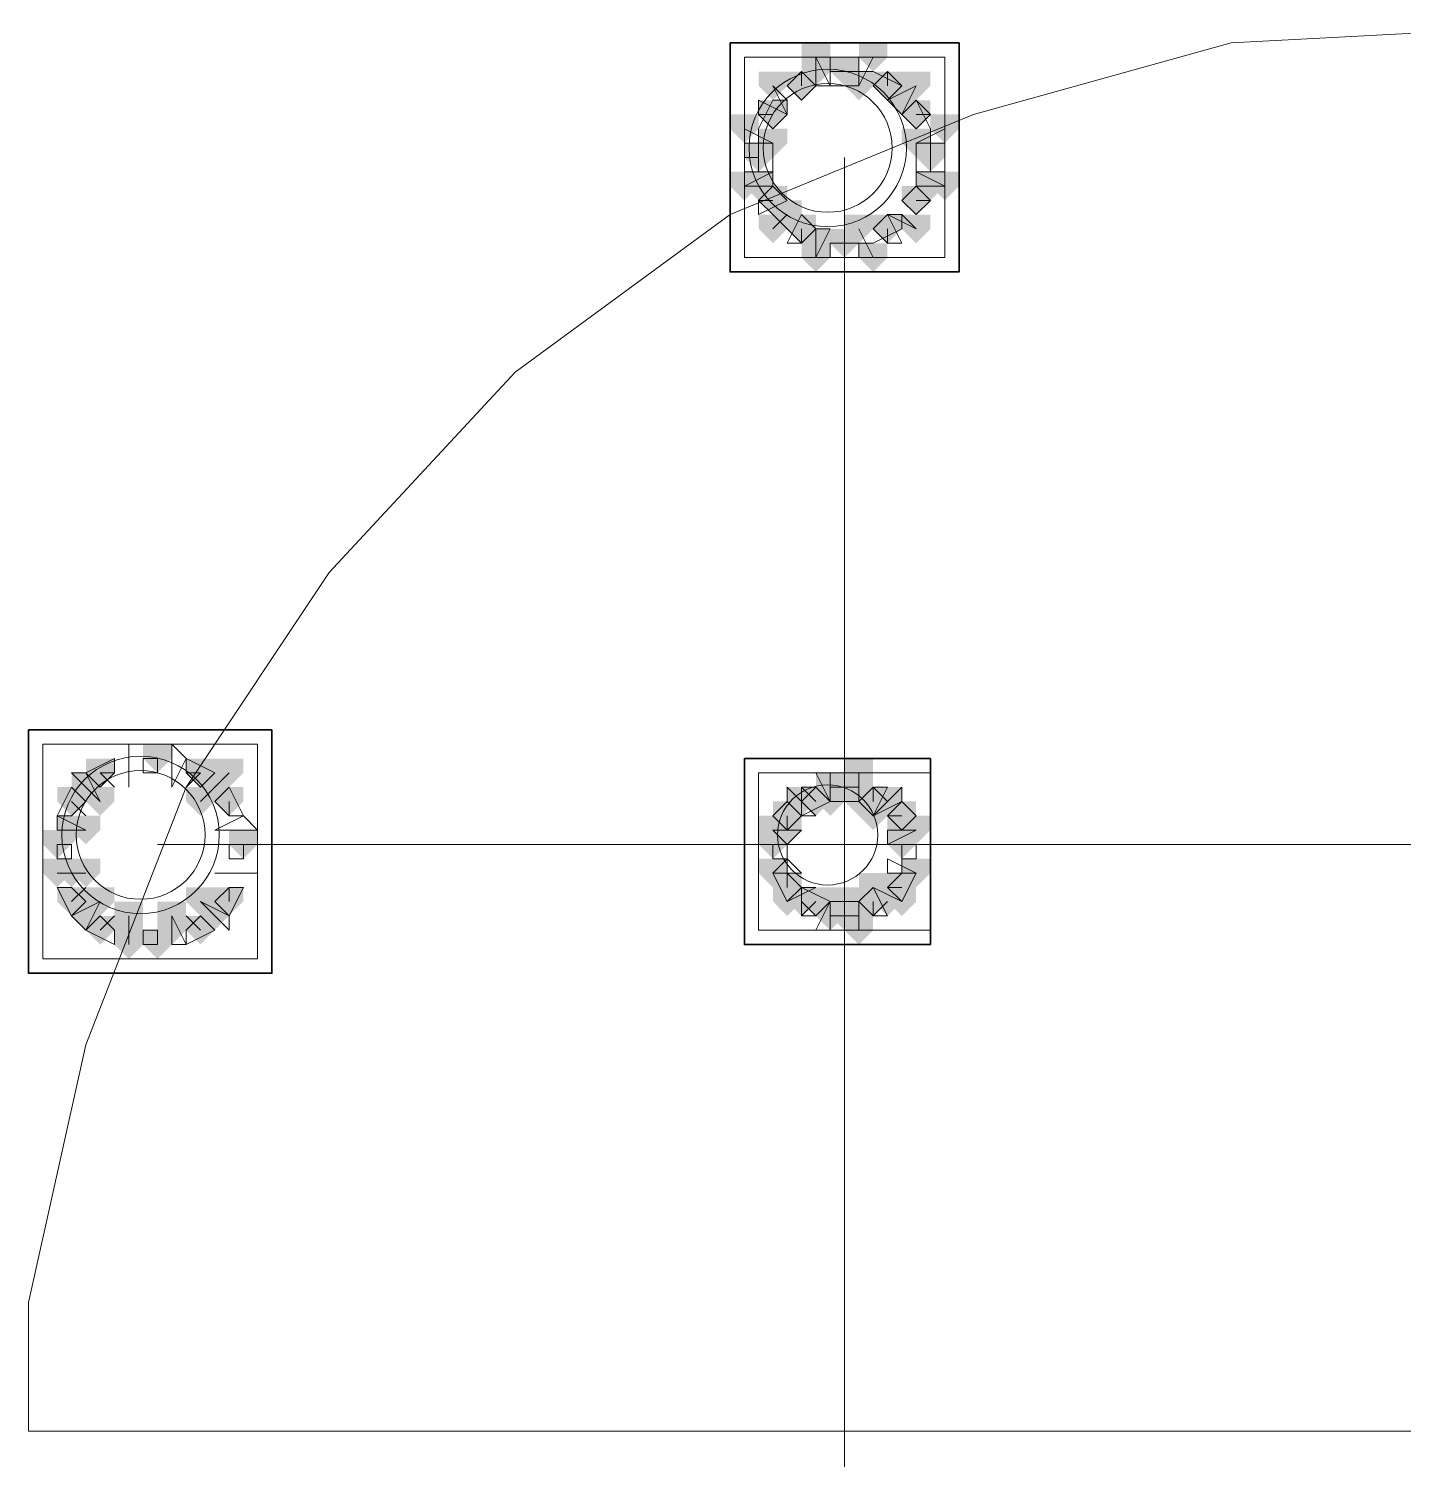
# Model space of a CAD drawing. Header units: millimetres. Extents: x 2315 to 4619, y 1334 to 1897.
# Drawn here: x 3606.06 to 3611.92, y 1554.59 to 1560.69 of the extents above; entities that cross this region are included whole.
import ezdxf

# ---------------------------------------------------------------- set-up
doc = ezdxf.new("R2010")
doc.units = ezdxf.units.MM
for name, color, linetype, true_color in [('PDF_10', 7, 'Continuous', 0x00b85c), ('PDF_AXIS', 7, 'Continuous', 0x00b85c), ('PDF_柱构件', 7, 'Continuous', 0x00b85c), ('PDF_转运站初步方案', 7, 'Continuous', 0x00b85c)]:
    doc.layers.add(name, color=color, linetype=linetype, true_color=true_color)
doc.layers.add('PDF_中心线层', color=1, linetype='Continuous')
doc.layers.add('PDF_粗实线层', color=7, linetype='Continuous')

msp = doc.modelspace()

# ---------------------------------------------------------------- hatches: boundary and pattern name
at = {"layer": 'PDF_10', "transparency": 33554559}
for points in [[(3609.5375, 1560.5703), (3609.4764, 1560.5703), (3609.4764, 1560.5093), (3609.5375, 1560.4482), (3609.5986, 1560.5093), (3609.5986, 1560.5703)], [(3609.5375, 1560.5703), (3609.4764, 1560.5703), (3609.4764, 1560.5093), (3609.5375, 1560.4482), (3609.5986, 1560.5093), (3609.5986, 1560.5703)], [(3609.5375, 1560.5703), (3609.4764, 1560.5703), (3609.4764, 1560.5093), (3609.5375, 1560.4482), (3609.5986, 1560.5093), (3609.5986, 1560.5703)], [(3609.3542, 1560.5093), (3609.2931, 1560.5093), (3609.2931, 1560.4482), (3609.3542, 1560.3871), (3609.4153, 1560.4482), (3609.4153, 1560.5093)], [(3609.3542, 1560.5093), (3609.2931, 1560.5093), (3609.2931, 1560.4482), (3609.3542, 1560.3871), (3609.4153, 1560.4482), (3609.4153, 1560.5093)], [(3609.7207, 1560.5093), (3609.6596, 1560.5093), (3609.6596, 1560.4482), (3609.7207, 1560.3871), (3609.7818, 1560.4482), (3609.7818, 1560.5093)], [(3609.7207, 1560.5093), (3609.6596, 1560.5093), (3609.6596, 1560.4482), (3609.7207, 1560.3871), (3609.7818, 1560.4482), (3609.7818, 1560.5093)], [(3609.2321, 1560.3871), (3609.171, 1560.3871), (3609.171, 1560.326), (3609.2321, 1560.2649), (3609.2931, 1560.326), (3609.2931, 1560.3871)], [(3609.2321, 1560.3871), (3609.171, 1560.3871), (3609.171, 1560.326), (3609.2321, 1560.2649), (3609.2931, 1560.326), (3609.2931, 1560.3871)], [(3609.8429, 1560.3871), (3609.7818, 1560.3871), (3609.7818, 1560.326), (3609.8429, 1560.2649), (3609.904, 1560.326), (3609.904, 1560.3871)], [(3609.8429, 1560.3871), (3609.7818, 1560.3871), (3609.7818, 1560.326), (3609.8429, 1560.2649), (3609.904, 1560.326), (3609.904, 1560.3871)], [(3609.171, 1560.2039), (3609.1099, 1560.2039), (3609.1099, 1560.1428), (3609.171, 1560.0817), (3609.2321, 1560.1428), (3609.2321, 1560.2039)], [(3609.171, 1560.2039), (3609.1099, 1560.2039), (3609.1099, 1560.1428), (3609.171, 1560.0817), (3609.2321, 1560.1428), (3609.2321, 1560.2039)], [(3609.904, 1560.2039), (3609.8429, 1560.2039), (3609.8429, 1560.1428), (3609.904, 1560.0817), (3609.965, 1560.1428), (3609.965, 1560.2039)], [(3609.904, 1560.2039), (3609.8429, 1560.2039), (3609.8429, 1560.1428), (3609.904, 1560.0817), (3609.965, 1560.1428), (3609.965, 1560.2039)], [(3609.904, 1560.2039), (3609.8429, 1560.2039), (3609.8429, 1560.1428), (3609.904, 1560.0817), (3609.965, 1560.1428), (3609.965, 1560.2039)], [(3609.2321, 1560.0206), (3609.171, 1560.0206), (3609.171, 1559.9595), (3609.2321, 1559.8985), (3609.2931, 1559.9595), (3609.2931, 1560.0206)], [(3609.2321, 1560.0206), (3609.171, 1560.0206), (3609.171, 1559.9595), (3609.2321, 1559.8985), (3609.2931, 1559.9595), (3609.2931, 1560.0206)], [(3609.8429, 1560.0206), (3609.7818, 1560.0206), (3609.7818, 1559.9595), (3609.8429, 1559.8985), (3609.904, 1559.9595), (3609.904, 1560.0206)], [(3609.8429, 1560.0206), (3609.7818, 1560.0206), (3609.7818, 1559.9595), (3609.8429, 1559.8985), (3609.904, 1559.9595), (3609.904, 1560.0206)], [(3609.3542, 1559.8985), (3609.2931, 1559.8985), (3609.2931, 1559.8374), (3609.3542, 1559.7763), (3609.4153, 1559.8374), (3609.4153, 1559.8985)], [(3609.3542, 1559.8985), (3609.2931, 1559.8985), (3609.2931, 1559.8374), (3609.3542, 1559.7763), (3609.4153, 1559.8374), (3609.4153, 1559.8985)], [(3609.7207, 1559.8985), (3609.6596, 1559.8985), (3609.6596, 1559.8374), (3609.7207, 1559.7763), (3609.7818, 1559.8374), (3609.7818, 1559.8985)], [(3609.7207, 1559.8985), (3609.6596, 1559.8985), (3609.6596, 1559.8374), (3609.7207, 1559.7763), (3609.7818, 1559.8374), (3609.7818, 1559.8985)], [(3609.5375, 1559.8374), (3609.4764, 1559.8374), (3609.4764, 1559.7763), (3609.5375, 1559.7152), (3609.5986, 1559.7763), (3609.5986, 1559.8374)], [(3609.5375, 1559.8374), (3609.4764, 1559.8374), (3609.4764, 1559.7763), (3609.5375, 1559.7152), (3609.5986, 1559.7763), (3609.5986, 1559.8374)], [(3606.6056, 1557.6385), (3606.5445, 1557.6385), (3606.5445, 1557.5774), (3606.6056, 1557.5163), (3606.6667, 1557.5774), (3606.6667, 1557.6385)], [(3606.6056, 1557.6385), (3606.5445, 1557.6385), (3606.5445, 1557.5774), (3606.6056, 1557.5163), (3606.6667, 1557.5774), (3606.6667, 1557.6385)], [(3606.3613, 1557.5774), (3606.3002, 1557.5774), (3606.3002, 1557.5163), (3606.3613, 1557.4552), (3606.4223, 1557.5163), (3606.4223, 1557.5774)], [(3606.3613, 1557.5774), (3606.3002, 1557.5774), (3606.3002, 1557.5163), (3606.3613, 1557.4552), (3606.4223, 1557.5163), (3606.4223, 1557.5774)], [(3606.7888, 1557.5774), (3606.7277, 1557.5774), (3606.7277, 1557.5163), (3606.7888, 1557.4552), (3606.8499, 1557.5163), (3606.8499, 1557.5774)], [(3606.7888, 1557.5774), (3606.7277, 1557.5774), (3606.7277, 1557.5163), (3606.7888, 1557.4552), (3606.8499, 1557.5163), (3606.8499, 1557.5774)], [(3609.5375, 1557.5163), (3609.4764, 1557.5163), (3609.4764, 1557.4552), (3609.5375, 1557.3941), (3609.5986, 1557.4552), (3609.5986, 1557.5163)], [(3609.5375, 1557.5163), (3609.4764, 1557.5163), (3609.4764, 1557.4552), (3609.5375, 1557.3941), (3609.5986, 1557.4552), (3609.5986, 1557.5163)], [(3609.5375, 1557.5163), (3609.4764, 1557.5163), (3609.4764, 1557.4552), (3609.5375, 1557.3941), (3609.5986, 1557.4552), (3609.5986, 1557.5163)], [(3606.2391, 1557.4552), (3606.178, 1557.4552), (3606.178, 1557.3941), (3606.2391, 1557.333), (3606.3002, 1557.3941), (3606.3002, 1557.4552)], [(3606.2391, 1557.4552), (3606.178, 1557.4552), (3606.178, 1557.3941), (3606.2391, 1557.333), (3606.3002, 1557.3941), (3606.3002, 1557.4552)], [(3606.911, 1557.4552), (3606.8499, 1557.4552), (3606.8499, 1557.3941), (3606.911, 1557.333), (3606.9721, 1557.3941), (3606.9721, 1557.4552)], [(3606.911, 1557.4552), (3606.8499, 1557.4552), (3606.8499, 1557.3941), (3606.911, 1557.333), (3606.9721, 1557.3941), (3606.9721, 1557.4552)], [(3609.4153, 1557.4552), (3609.3542, 1557.4552), (3609.3542, 1557.3941), (3609.4153, 1557.333), (3609.4764, 1557.3941), (3609.4764, 1557.4552)], [(3609.4153, 1557.4552), (3609.3542, 1557.4552), (3609.3542, 1557.3941), (3609.4153, 1557.333), (3609.4764, 1557.3941), (3609.4764, 1557.4552)], [(3609.6596, 1557.4552), (3609.5986, 1557.4552), (3609.5986, 1557.3941), (3609.6596, 1557.333), (3609.7207, 1557.3941), (3609.7207, 1557.4552)], [(3609.6596, 1557.4552), (3609.5986, 1557.4552), (3609.5986, 1557.3941), (3609.6596, 1557.333), (3609.7207, 1557.3941), (3609.7207, 1557.4552)], [(3609.2931, 1557.3941), (3609.2321, 1557.3941), (3609.2321, 1557.333), (3609.2931, 1557.272), (3609.3542, 1557.333), (3609.3542, 1557.3941)], [(3609.2931, 1557.3941), (3609.2321, 1557.3941), (3609.2321, 1557.333), (3609.2931, 1557.272), (3609.3542, 1557.333), (3609.3542, 1557.3941)], [(3609.2931, 1557.3941), (3609.2321, 1557.3941), (3609.2321, 1557.333), (3609.2931, 1557.272), (3609.3542, 1557.333), (3609.3542, 1557.3941)], [(3609.7818, 1557.3941), (3609.7207, 1557.3941), (3609.7207, 1557.333), (3609.7818, 1557.272), (3609.8429, 1557.333), (3609.8429, 1557.3941)], [(3609.7818, 1557.3941), (3609.7207, 1557.3941), (3609.7207, 1557.333), (3609.7818, 1557.272), (3609.8429, 1557.333), (3609.8429, 1557.3941)], [(3606.178, 1557.272), (3606.1169, 1557.272), (3606.1169, 1557.2109), (3606.178, 1557.1498), (3606.2391, 1557.2109), (3606.2391, 1557.272)], [(3606.178, 1557.272), (3606.1169, 1557.272), (3606.1169, 1557.2109), (3606.178, 1557.1498), (3606.2391, 1557.2109), (3606.2391, 1557.272)], [(3606.9721, 1557.272), (3606.911, 1557.272), (3606.911, 1557.2109), (3606.9721, 1557.1498), (3607.0331, 1557.2109), (3607.0331, 1557.272)], [(3606.9721, 1557.272), (3606.911, 1557.272), (3606.911, 1557.2109), (3606.9721, 1557.1498), (3607.0331, 1557.2109), (3607.0331, 1557.272)], [(3609.2321, 1557.272), (3609.171, 1557.272), (3609.171, 1557.2109), (3609.2321, 1557.1498), (3609.2931, 1557.2109), (3609.2931, 1557.272)], [(3609.2321, 1557.272), (3609.171, 1557.272), (3609.171, 1557.2109), (3609.2321, 1557.1498), (3609.2931, 1557.2109), (3609.2931, 1557.272)], [(3609.7818, 1557.272), (3609.7207, 1557.272), (3609.7207, 1557.2109), (3609.7818, 1557.1498), (3609.8429, 1557.2109), (3609.8429, 1557.272)], [(3609.7818, 1557.272), (3609.7207, 1557.272), (3609.7207, 1557.2109), (3609.7818, 1557.1498), (3609.8429, 1557.2109), (3609.8429, 1557.272)], [(3609.2931, 1557.0887), (3609.2321, 1557.0887), (3609.2321, 1557.0276), (3609.2931, 1556.9666), (3609.3542, 1557.0276), (3609.3542, 1557.0887)], [(3609.2931, 1557.0887), (3609.2321, 1557.0887), (3609.2321, 1557.0276), (3609.2931, 1556.9666), (3609.3542, 1557.0276), (3609.3542, 1557.0887)], [(3609.2931, 1557.0887), (3609.2321, 1557.0887), (3609.2321, 1557.0276), (3609.2931, 1556.9666), (3609.3542, 1557.0276), (3609.3542, 1557.0887)], [(3609.7818, 1557.0887), (3609.7207, 1557.0887), (3609.7207, 1557.0276), (3609.7818, 1556.9666), (3609.8429, 1557.0276), (3609.8429, 1557.0887)], [(3609.7818, 1557.0887), (3609.7207, 1557.0887), (3609.7207, 1557.0276), (3609.7818, 1556.9666), (3609.8429, 1557.0276), (3609.8429, 1557.0887)], [(3606.2391, 1557.0276), (3606.178, 1557.0276), (3606.178, 1556.9666), (3606.2391, 1556.9055), (3606.3002, 1556.9666), (3606.3002, 1557.0276)], [(3606.2391, 1557.0276), (3606.178, 1557.0276), (3606.178, 1556.9666), (3606.2391, 1556.9055), (3606.3002, 1556.9666), (3606.3002, 1557.0276)], [(3606.911, 1557.0276), (3606.8499, 1557.0276), (3606.8499, 1556.9666), (3606.911, 1556.9055), (3606.9721, 1556.9666), (3606.9721, 1557.0276)], [(3606.911, 1557.0276), (3606.8499, 1557.0276), (3606.8499, 1556.9666), (3606.911, 1556.9055), (3606.9721, 1556.9666), (3606.9721, 1557.0276)], [(3609.4153, 1557.0276), (3609.3542, 1557.0276), (3609.3542, 1556.9666), (3609.4153, 1556.9055), (3609.4764, 1556.9666), (3609.4764, 1557.0276)], [(3609.4153, 1557.0276), (3609.3542, 1557.0276), (3609.3542, 1556.9666), (3609.4153, 1556.9055), (3609.4764, 1556.9666), (3609.4764, 1557.0276)], [(3609.6596, 1557.0276), (3609.5986, 1557.0276), (3609.5986, 1556.9666), (3609.6596, 1556.9055), (3609.7207, 1556.9666), (3609.7207, 1557.0276)], [(3609.6596, 1557.0276), (3609.5986, 1557.0276), (3609.5986, 1556.9666), (3609.6596, 1556.9055), (3609.7207, 1556.9666), (3609.7207, 1557.0276)], [(3609.5375, 1556.9666), (3609.4764, 1556.9666), (3609.4764, 1556.9055), (3609.5375, 1556.8444), (3609.5986, 1556.9055), (3609.5986, 1556.9666)], [(3609.5375, 1556.9666), (3609.4764, 1556.9666), (3609.4764, 1556.9055), (3609.5375, 1556.8444), (3609.5986, 1556.9055), (3609.5986, 1556.9666)], [(3609.5375, 1556.9666), (3609.4764, 1556.9666), (3609.4764, 1556.9055), (3609.5375, 1556.8444), (3609.5986, 1556.9055), (3609.5986, 1556.9666)], [(3606.3613, 1556.9055), (3606.3002, 1556.9055), (3606.3002, 1556.8444), (3606.3613, 1556.7833), (3606.4223, 1556.8444), (3606.4223, 1556.9055)], [(3606.3613, 1556.9055), (3606.3002, 1556.9055), (3606.3002, 1556.8444), (3606.3613, 1556.7833), (3606.4223, 1556.8444), (3606.4223, 1556.9055)], [(3606.7888, 1556.9055), (3606.7277, 1556.9055), (3606.7277, 1556.8444), (3606.7888, 1556.7833), (3606.8499, 1556.8444), (3606.8499, 1556.9055)], [(3606.7888, 1556.9055), (3606.7277, 1556.9055), (3606.7277, 1556.8444), (3606.7888, 1556.7833), (3606.8499, 1556.8444), (3606.8499, 1556.9055)], [(3606.6056, 1556.8444), (3606.5445, 1556.8444), (3606.5445, 1556.7833), (3606.6056, 1556.7222), (3606.6667, 1556.7833), (3606.6667, 1556.8444)], [(3606.6056, 1556.8444), (3606.5445, 1556.8444), (3606.5445, 1556.7833), (3606.6056, 1556.7222), (3606.6667, 1556.7833), (3606.6667, 1556.8444)]]:
    msp.add_hatch(color=256, dxfattribs=at).paths.add_polyline_path(points)
at = {"layer": 'PDF_柱构件', "transparency": 33554559}
for points in [[(3609.4153, 1560.6314), (3609.3542, 1560.6314), (3609.3542, 1560.5703), (3609.4153, 1560.5093), (3609.4764, 1560.5703), (3609.4764, 1560.6314)], [(3609.6596, 1560.6314), (3609.5986, 1560.6314), (3609.5986, 1560.5703), (3609.6596, 1560.5093), (3609.7207, 1560.5703), (3609.7207, 1560.6314)], [(3609.4153, 1560.5703), (3609.3542, 1560.5703), (3609.3542, 1560.5093), (3609.4153, 1560.4482), (3609.4764, 1560.5093), (3609.4764, 1560.5703)], [(3609.2321, 1560.5093), (3609.171, 1560.5093), (3609.171, 1560.4482), (3609.2321, 1560.3871), (3609.2931, 1560.4482), (3609.2931, 1560.5093)], [(3609.5986, 1560.5093), (3609.5375, 1560.5093), (3609.5375, 1560.4482), (3609.5986, 1560.3871), (3609.6596, 1560.4482), (3609.6596, 1560.5093)], [(3609.8429, 1560.5093), (3609.7818, 1560.5093), (3609.7818, 1560.4482), (3609.8429, 1560.3871), (3609.904, 1560.4482), (3609.904, 1560.5093)], [(3609.7818, 1560.4482), (3609.7207, 1560.4482), (3609.7207, 1560.3871), (3609.7818, 1560.326), (3609.8429, 1560.3871), (3609.8429, 1560.4482)], [(3609.1099, 1560.326), (3609.0488, 1560.326), (3609.0488, 1560.2649), (3609.1099, 1560.2039), (3609.171, 1560.2649), (3609.171, 1560.326)], [(3609.965, 1560.326), (3609.904, 1560.326), (3609.904, 1560.2649), (3609.965, 1560.2039), (3610.0261, 1560.2649), (3610.0261, 1560.326)], [(3609.2321, 1560.2649), (3609.171, 1560.2649), (3609.171, 1560.2039), (3609.2321, 1560.1428), (3609.2931, 1560.2039), (3609.2931, 1560.2649)], [(3609.8429, 1560.2649), (3609.7818, 1560.2649), (3609.7818, 1560.2039), (3609.8429, 1560.1428), (3609.904, 1560.2039), (3609.904, 1560.2649)], [(3609.1099, 1560.0817), (3609.0488, 1560.0817), (3609.0488, 1560.0206), (3609.1099, 1559.9595), (3609.171, 1560.0206), (3609.171, 1560.0817)], [(3609.171, 1560.0817), (3609.1099, 1560.0817), (3609.1099, 1560.0206), (3609.171, 1559.9595), (3609.2321, 1560.0206), (3609.2321, 1560.0817)], [(3609.904, 1560.0817), (3609.8429, 1560.0817), (3609.8429, 1560.0206), (3609.904, 1559.9595), (3609.965, 1560.0206), (3609.965, 1560.0817)], [(3609.965, 1560.0817), (3609.904, 1560.0817), (3609.904, 1560.0206), (3609.965, 1559.9595), (3610.0261, 1560.0206), (3610.0261, 1560.0817)], [(3609.2931, 1559.9595), (3609.2321, 1559.9595), (3609.2321, 1559.8985), (3609.2931, 1559.8374), (3609.3542, 1559.8985), (3609.3542, 1559.9595)], [(3609.2321, 1559.8985), (3609.171, 1559.8985), (3609.171, 1559.8374), (3609.2321, 1559.7763), (3609.2931, 1559.8374), (3609.2931, 1559.8985)], [(3609.5986, 1559.8985), (3609.5375, 1559.8985), (3609.5375, 1559.8374), (3609.5986, 1559.7763), (3609.6596, 1559.8374), (3609.6596, 1559.8985)], [(3609.8429, 1559.8985), (3609.7818, 1559.8985), (3609.7818, 1559.8374), (3609.8429, 1559.7763), (3609.904, 1559.8374), (3609.904, 1559.8985)], [(3609.4153, 1559.8374), (3609.3542, 1559.8374), (3609.3542, 1559.7763), (3609.4153, 1559.7152), (3609.4764, 1559.7763), (3609.4764, 1559.8374)], [(3609.4153, 1559.7763), (3609.3542, 1559.7763), (3609.3542, 1559.7152), (3609.4153, 1559.6541), (3609.4764, 1559.7152), (3609.4764, 1559.7763)], [(3609.6596, 1559.7763), (3609.5986, 1559.7763), (3609.5986, 1559.7152), (3609.6596, 1559.6541), (3609.7207, 1559.7152), (3609.7207, 1559.7763)], [(3606.911, 1557.5774), (3606.8499, 1557.5774), (3606.8499, 1557.5163), (3606.911, 1557.4552), (3606.9721, 1557.5163), (3606.9721, 1557.5774)], [(3609.5986, 1557.5774), (3609.5375, 1557.5774), (3609.5375, 1557.5163), (3609.5986, 1557.4552), (3609.6596, 1557.5163), (3609.6596, 1557.5774)], [(3606.3002, 1557.5163), (3606.2391, 1557.5163), (3606.2391, 1557.4552), (3606.3002, 1557.3941), (3606.3613, 1557.4552), (3606.3613, 1557.5163)], [(3606.8499, 1557.5163), (3606.7888, 1557.5163), (3606.7888, 1557.4552), (3606.8499, 1557.3941), (3606.911, 1557.4552), (3606.911, 1557.5163)], [(3609.4764, 1557.5163), (3609.4153, 1557.5163), (3609.4153, 1557.4552), (3609.4764, 1557.3941), (3609.5375, 1557.4552), (3609.5375, 1557.5163)], [(3609.5986, 1557.5163), (3609.5375, 1557.5163), (3609.5375, 1557.4552), (3609.5986, 1557.3941), (3609.6596, 1557.4552), (3609.6596, 1557.5163)], [(3606.3613, 1557.4552), (3606.3002, 1557.4552), (3606.3002, 1557.3941), (3606.3613, 1557.333), (3606.4223, 1557.3941), (3606.4223, 1557.4552)], [(3606.7888, 1557.4552), (3606.7277, 1557.4552), (3606.7277, 1557.3941), (3606.7888, 1557.333), (3606.8499, 1557.3941), (3606.8499, 1557.4552)], [(3609.3542, 1557.4552), (3609.2931, 1557.4552), (3609.2931, 1557.3941), (3609.3542, 1557.333), (3609.4153, 1557.3941), (3609.4153, 1557.4552)], [(3609.4764, 1557.4552), (3609.4153, 1557.4552), (3609.4153, 1557.3941), (3609.4764, 1557.333), (3609.5375, 1557.3941), (3609.5375, 1557.4552)], [(3609.5986, 1557.4552), (3609.5375, 1557.4552), (3609.5375, 1557.3941), (3609.5986, 1557.333), (3609.6596, 1557.3941), (3609.6596, 1557.4552)], [(3609.7207, 1557.4552), (3609.6596, 1557.4552), (3609.6596, 1557.3941), (3609.7207, 1557.333), (3609.7818, 1557.3941), (3609.7818, 1557.4552)], [(3609.6596, 1557.3941), (3609.5986, 1557.3941), (3609.5986, 1557.333), (3609.6596, 1557.272), (3609.7207, 1557.333), (3609.7207, 1557.3941)], [(3606.2391, 1557.333), (3606.178, 1557.333), (3606.178, 1557.272), (3606.2391, 1557.2109), (3606.3002, 1557.272), (3606.3002, 1557.333)], [(3606.3002, 1557.333), (3606.2391, 1557.333), (3606.2391, 1557.272), (3606.3002, 1557.2109), (3606.3613, 1557.272), (3606.3613, 1557.333)], [(3609.2321, 1557.333), (3609.171, 1557.333), (3609.171, 1557.272), (3609.2321, 1557.2109), (3609.2931, 1557.272), (3609.2931, 1557.333)], [(3609.2931, 1557.333), (3609.2321, 1557.333), (3609.2321, 1557.272), (3609.2931, 1557.2109), (3609.3542, 1557.272), (3609.3542, 1557.333)], [(3609.7818, 1557.333), (3609.7207, 1557.333), (3609.7207, 1557.272), (3609.7818, 1557.2109), (3609.8429, 1557.272), (3609.8429, 1557.333)], [(3609.8429, 1557.333), (3609.7818, 1557.333), (3609.7818, 1557.272), (3609.8429, 1557.2109), (3609.904, 1557.272), (3609.904, 1557.333)], [(3606.178, 1557.1498), (3606.1169, 1557.1498), (3606.1169, 1557.0887), (3606.178, 1557.0276), (3606.2391, 1557.0887), (3606.2391, 1557.1498)], [(3606.2391, 1557.1498), (3606.178, 1557.1498), (3606.178, 1557.0887), (3606.2391, 1557.0276), (3606.3002, 1557.0887), (3606.3002, 1557.1498)], [(3606.3002, 1557.1498), (3606.2391, 1557.1498), (3606.2391, 1557.0887), (3606.3002, 1557.0276), (3606.3613, 1557.0887), (3606.3613, 1557.1498)], [(3609.2321, 1557.1498), (3609.171, 1557.1498), (3609.171, 1557.0887), (3609.2321, 1557.0276), (3609.2931, 1557.0887), (3609.2931, 1557.1498)], [(3609.8429, 1557.1498), (3609.7818, 1557.1498), (3609.7818, 1557.0887), (3609.8429, 1557.0276), (3609.904, 1557.0887), (3609.904, 1557.1498)], [(3609.6596, 1557.0887), (3609.5986, 1557.0887), (3609.5986, 1557.0276), (3609.6596, 1556.9666), (3609.7207, 1557.0276), (3609.7207, 1557.0887)], [(3606.3613, 1557.0276), (3606.3002, 1557.0276), (3606.3002, 1556.9666), (3606.3613, 1556.9055), (3606.4223, 1556.9666), (3606.4223, 1557.0276)], [(3606.7888, 1557.0276), (3606.7277, 1557.0276), (3606.7277, 1556.9666), (3606.7888, 1556.9055), (3606.8499, 1556.9666), (3606.8499, 1557.0276)], [(3609.2931, 1557.0276), (3609.2321, 1557.0276), (3609.2321, 1556.9666), (3609.2931, 1556.9055), (3609.3542, 1556.9666), (3609.3542, 1557.0276)], [(3609.3542, 1557.0276), (3609.2931, 1557.0276), (3609.2931, 1556.9666), (3609.3542, 1556.9055), (3609.4153, 1556.9666), (3609.4153, 1557.0276)], [(3609.4764, 1557.0276), (3609.4153, 1557.0276), (3609.4153, 1556.9666), (3609.4764, 1556.9055), (3609.5375, 1556.9666), (3609.5375, 1557.0276)], [(3609.5986, 1557.0276), (3609.5375, 1557.0276), (3609.5375, 1556.9666), (3609.5986, 1556.9055), (3609.6596, 1556.9666), (3609.6596, 1557.0276)], [(3609.7207, 1557.0276), (3609.6596, 1557.0276), (3609.6596, 1556.9666), (3609.7207, 1556.9055), (3609.7818, 1556.9666), (3609.7818, 1557.0276)], [(3609.7818, 1557.0276), (3609.7207, 1557.0276), (3609.7207, 1556.9666), (3609.7818, 1556.9055), (3609.8429, 1556.9666), (3609.8429, 1557.0276)], [(3606.3002, 1556.9666), (3606.2391, 1556.9666), (3606.2391, 1556.9055), (3606.3002, 1556.8444), (3606.3613, 1556.9055), (3606.3613, 1556.9666)], [(3606.4834, 1556.9666), (3606.4223, 1556.9666), (3606.4223, 1556.9055), (3606.4834, 1556.8444), (3606.5445, 1556.9055), (3606.5445, 1556.9666)], [(3606.6667, 1556.9666), (3606.6056, 1556.9666), (3606.6056, 1556.9055), (3606.6667, 1556.8444), (3606.7277, 1556.9055), (3606.7277, 1556.9666)], [(3606.8499, 1556.9666), (3606.7888, 1556.9666), (3606.7888, 1556.9055), (3606.8499, 1556.8444), (3606.911, 1556.9055), (3606.911, 1556.9666)], [(3609.4764, 1556.9666), (3609.4153, 1556.9666), (3609.4153, 1556.9055), (3609.4764, 1556.8444), (3609.5375, 1556.9055), (3609.5375, 1556.9666)], [(3609.5986, 1556.9666), (3609.5375, 1556.9666), (3609.5375, 1556.9055), (3609.5986, 1556.8444), (3609.6596, 1556.9055), (3609.6596, 1556.9666)], [(3606.4834, 1556.9055), (3606.4223, 1556.9055), (3606.4223, 1556.8444), (3606.4834, 1556.7833), (3606.5445, 1556.8444), (3606.5445, 1556.9055)], [(3606.6667, 1556.9055), (3606.6056, 1556.9055), (3606.6056, 1556.8444), (3606.6667, 1556.7833), (3606.7277, 1556.8444), (3606.7277, 1556.9055)], [(3609.5986, 1556.9055), (3609.5375, 1556.9055), (3609.5375, 1556.8444), (3609.5986, 1556.7833), (3609.6596, 1556.8444), (3609.6596, 1556.9055)], [(3606.4834, 1556.8444), (3606.4223, 1556.8444), (3606.4223, 1556.7833), (3606.4834, 1556.7222), (3606.5445, 1556.7833), (3606.5445, 1556.8444)]]:
    msp.add_hatch(color=256, dxfattribs=at).paths.add_polyline_path(points)
at = {"layer": 'PDF_转运站初步方案', "transparency": 33554559}
for points in [[(3609.5375, 1560.5703), (3609.4764, 1560.5703), (3609.4764, 1560.5093), (3609.5375, 1560.4482), (3609.5986, 1560.5093), (3609.5986, 1560.5703)], [(3609.5375, 1560.5703), (3609.4764, 1560.5703), (3609.4764, 1560.5093), (3609.5375, 1560.4482), (3609.5986, 1560.5093), (3609.5986, 1560.5703)], [(3609.3542, 1560.5093), (3609.2931, 1560.5093), (3609.2931, 1560.4482), (3609.3542, 1560.3871), (3609.4153, 1560.4482), (3609.4153, 1560.5093)], [(3609.3542, 1560.5093), (3609.2931, 1560.5093), (3609.2931, 1560.4482), (3609.3542, 1560.3871), (3609.4153, 1560.4482), (3609.4153, 1560.5093)], [(3609.7207, 1560.5093), (3609.6596, 1560.5093), (3609.6596, 1560.4482), (3609.7207, 1560.3871), (3609.7818, 1560.4482), (3609.7818, 1560.5093)], [(3609.7207, 1560.5093), (3609.6596, 1560.5093), (3609.6596, 1560.4482), (3609.7207, 1560.3871), (3609.7818, 1560.4482), (3609.7818, 1560.5093)], [(3609.2321, 1560.3871), (3609.171, 1560.3871), (3609.171, 1560.326), (3609.2321, 1560.2649), (3609.2931, 1560.326), (3609.2931, 1560.3871)], [(3609.2321, 1560.3871), (3609.171, 1560.3871), (3609.171, 1560.326), (3609.2321, 1560.2649), (3609.2931, 1560.326), (3609.2931, 1560.3871)], [(3609.8429, 1560.3871), (3609.7818, 1560.3871), (3609.7818, 1560.326), (3609.8429, 1560.2649), (3609.904, 1560.326), (3609.904, 1560.3871)], [(3609.8429, 1560.3871), (3609.7818, 1560.3871), (3609.7818, 1560.326), (3609.8429, 1560.2649), (3609.904, 1560.326), (3609.904, 1560.3871)], [(3609.171, 1560.2039), (3609.1099, 1560.2039), (3609.1099, 1560.1428), (3609.171, 1560.0817), (3609.2321, 1560.1428), (3609.2321, 1560.2039)], [(3609.171, 1560.2039), (3609.1099, 1560.2039), (3609.1099, 1560.1428), (3609.171, 1560.0817), (3609.2321, 1560.1428), (3609.2321, 1560.2039)], [(3609.904, 1560.2039), (3609.8429, 1560.2039), (3609.8429, 1560.1428), (3609.904, 1560.0817), (3609.965, 1560.1428), (3609.965, 1560.2039)], [(3609.904, 1560.2039), (3609.8429, 1560.2039), (3609.8429, 1560.1428), (3609.904, 1560.0817), (3609.965, 1560.1428), (3609.965, 1560.2039)], [(3609.2321, 1560.0206), (3609.171, 1560.0206), (3609.171, 1559.9595), (3609.2321, 1559.8985), (3609.2931, 1559.9595), (3609.2931, 1560.0206)], [(3609.2321, 1560.0206), (3609.171, 1560.0206), (3609.171, 1559.9595), (3609.2321, 1559.8985), (3609.2931, 1559.9595), (3609.2931, 1560.0206)], [(3609.8429, 1560.0206), (3609.7818, 1560.0206), (3609.7818, 1559.9595), (3609.8429, 1559.8985), (3609.904, 1559.9595), (3609.904, 1560.0206)], [(3609.8429, 1560.0206), (3609.7818, 1560.0206), (3609.7818, 1559.9595), (3609.8429, 1559.8985), (3609.904, 1559.9595), (3609.904, 1560.0206)], [(3609.3542, 1559.8985), (3609.2931, 1559.8985), (3609.2931, 1559.8374), (3609.3542, 1559.7763), (3609.4153, 1559.8374), (3609.4153, 1559.8985)], [(3609.3542, 1559.8985), (3609.2931, 1559.8985), (3609.2931, 1559.8374), (3609.3542, 1559.7763), (3609.4153, 1559.8374), (3609.4153, 1559.8985)], [(3609.7207, 1559.8985), (3609.6596, 1559.8985), (3609.6596, 1559.8374), (3609.7207, 1559.7763), (3609.7818, 1559.8374), (3609.7818, 1559.8985)], [(3609.7207, 1559.8985), (3609.6596, 1559.8985), (3609.6596, 1559.8374), (3609.7207, 1559.7763), (3609.7818, 1559.8374), (3609.7818, 1559.8985)], [(3609.5375, 1559.8374), (3609.4764, 1559.8374), (3609.4764, 1559.7763), (3609.5375, 1559.7152), (3609.5986, 1559.7763), (3609.5986, 1559.8374)], [(3609.5375, 1559.8374), (3609.4764, 1559.8374), (3609.4764, 1559.7763), (3609.5375, 1559.7152), (3609.5986, 1559.7763), (3609.5986, 1559.8374)], [(3606.6056, 1557.6385), (3606.5445, 1557.6385), (3606.5445, 1557.5774), (3606.6056, 1557.5163), (3606.6667, 1557.5774), (3606.6667, 1557.6385)], [(3606.6056, 1557.6385), (3606.5445, 1557.6385), (3606.5445, 1557.5774), (3606.6056, 1557.5163), (3606.6667, 1557.5774), (3606.6667, 1557.6385)], [(3606.3613, 1557.5774), (3606.3002, 1557.5774), (3606.3002, 1557.5163), (3606.3613, 1557.4552), (3606.4223, 1557.5163), (3606.4223, 1557.5774)], [(3606.3613, 1557.5774), (3606.3002, 1557.5774), (3606.3002, 1557.5163), (3606.3613, 1557.4552), (3606.4223, 1557.5163), (3606.4223, 1557.5774)], [(3606.7888, 1557.5774), (3606.7277, 1557.5774), (3606.7277, 1557.5163), (3606.7888, 1557.4552), (3606.8499, 1557.5163), (3606.8499, 1557.5774)], [(3606.7888, 1557.5774), (3606.7277, 1557.5774), (3606.7277, 1557.5163), (3606.7888, 1557.4552), (3606.8499, 1557.5163), (3606.8499, 1557.5774)], [(3609.5375, 1557.5163), (3609.4764, 1557.5163), (3609.4764, 1557.4552), (3609.5375, 1557.3941), (3609.5986, 1557.4552), (3609.5986, 1557.5163)], [(3609.5375, 1557.5163), (3609.4764, 1557.5163), (3609.4764, 1557.4552), (3609.5375, 1557.3941), (3609.5986, 1557.4552), (3609.5986, 1557.5163)], [(3606.2391, 1557.4552), (3606.178, 1557.4552), (3606.178, 1557.3941), (3606.2391, 1557.333), (3606.3002, 1557.3941), (3606.3002, 1557.4552)], [(3606.2391, 1557.4552), (3606.178, 1557.4552), (3606.178, 1557.3941), (3606.2391, 1557.333), (3606.3002, 1557.3941), (3606.3002, 1557.4552)], [(3606.911, 1557.4552), (3606.8499, 1557.4552), (3606.8499, 1557.3941), (3606.911, 1557.333), (3606.9721, 1557.3941), (3606.9721, 1557.4552)], [(3606.911, 1557.4552), (3606.8499, 1557.4552), (3606.8499, 1557.3941), (3606.911, 1557.333), (3606.9721, 1557.3941), (3606.9721, 1557.4552)], [(3609.4153, 1557.4552), (3609.3542, 1557.4552), (3609.3542, 1557.3941), (3609.4153, 1557.333), (3609.4764, 1557.3941), (3609.4764, 1557.4552)], [(3609.4153, 1557.4552), (3609.3542, 1557.4552), (3609.3542, 1557.3941), (3609.4153, 1557.333), (3609.4764, 1557.3941), (3609.4764, 1557.4552)], [(3609.6596, 1557.4552), (3609.5986, 1557.4552), (3609.5986, 1557.3941), (3609.6596, 1557.333), (3609.7207, 1557.3941), (3609.7207, 1557.4552)], [(3609.6596, 1557.4552), (3609.5986, 1557.4552), (3609.5986, 1557.3941), (3609.6596, 1557.333), (3609.7207, 1557.3941), (3609.7207, 1557.4552)], [(3609.2931, 1557.3941), (3609.2321, 1557.3941), (3609.2321, 1557.333), (3609.2931, 1557.272), (3609.3542, 1557.333), (3609.3542, 1557.3941)], [(3609.2931, 1557.3941), (3609.2321, 1557.3941), (3609.2321, 1557.333), (3609.2931, 1557.272), (3609.3542, 1557.333), (3609.3542, 1557.3941)], [(3609.7818, 1557.3941), (3609.7207, 1557.3941), (3609.7207, 1557.333), (3609.7818, 1557.272), (3609.8429, 1557.333), (3609.8429, 1557.3941)], [(3609.7818, 1557.3941), (3609.7207, 1557.3941), (3609.7207, 1557.333), (3609.7818, 1557.272), (3609.8429, 1557.333), (3609.8429, 1557.3941)], [(3606.178, 1557.272), (3606.1169, 1557.272), (3606.1169, 1557.2109), (3606.178, 1557.1498), (3606.2391, 1557.2109), (3606.2391, 1557.272)], [(3606.178, 1557.272), (3606.1169, 1557.272), (3606.1169, 1557.2109), (3606.178, 1557.1498), (3606.2391, 1557.2109), (3606.2391, 1557.272)], [(3606.9721, 1557.272), (3606.911, 1557.272), (3606.911, 1557.2109), (3606.9721, 1557.1498), (3607.0331, 1557.2109), (3607.0331, 1557.272)], [(3606.9721, 1557.272), (3606.911, 1557.272), (3606.911, 1557.2109), (3606.9721, 1557.1498), (3607.0331, 1557.2109), (3607.0331, 1557.272)], [(3609.2321, 1557.272), (3609.171, 1557.272), (3609.171, 1557.2109), (3609.2321, 1557.1498), (3609.2931, 1557.2109), (3609.2931, 1557.272)], [(3609.2321, 1557.272), (3609.171, 1557.272), (3609.171, 1557.2109), (3609.2321, 1557.1498), (3609.2931, 1557.2109), (3609.2931, 1557.272)], [(3609.7818, 1557.272), (3609.7207, 1557.272), (3609.7207, 1557.2109), (3609.7818, 1557.1498), (3609.8429, 1557.2109), (3609.8429, 1557.272)], [(3609.7818, 1557.272), (3609.7207, 1557.272), (3609.7207, 1557.2109), (3609.7818, 1557.1498), (3609.8429, 1557.2109), (3609.8429, 1557.272)], [(3609.2931, 1557.0887), (3609.2321, 1557.0887), (3609.2321, 1557.0276), (3609.2931, 1556.9666), (3609.3542, 1557.0276), (3609.3542, 1557.0887)], [(3609.2931, 1557.0887), (3609.2321, 1557.0887), (3609.2321, 1557.0276), (3609.2931, 1556.9666), (3609.3542, 1557.0276), (3609.3542, 1557.0887)], [(3609.7818, 1557.0887), (3609.7207, 1557.0887), (3609.7207, 1557.0276), (3609.7818, 1556.9666), (3609.8429, 1557.0276), (3609.8429, 1557.0887)], [(3609.7818, 1557.0887), (3609.7207, 1557.0887), (3609.7207, 1557.0276), (3609.7818, 1556.9666), (3609.8429, 1557.0276), (3609.8429, 1557.0887)], [(3606.2391, 1557.0276), (3606.178, 1557.0276), (3606.178, 1556.9666), (3606.2391, 1556.9055), (3606.3002, 1556.9666), (3606.3002, 1557.0276)], [(3606.2391, 1557.0276), (3606.178, 1557.0276), (3606.178, 1556.9666), (3606.2391, 1556.9055), (3606.3002, 1556.9666), (3606.3002, 1557.0276)], [(3606.911, 1557.0276), (3606.8499, 1557.0276), (3606.8499, 1556.9666), (3606.911, 1556.9055), (3606.9721, 1556.9666), (3606.9721, 1557.0276)], [(3606.911, 1557.0276), (3606.8499, 1557.0276), (3606.8499, 1556.9666), (3606.911, 1556.9055), (3606.9721, 1556.9666), (3606.9721, 1557.0276)], [(3609.4153, 1557.0276), (3609.3542, 1557.0276), (3609.3542, 1556.9666), (3609.4153, 1556.9055), (3609.4764, 1556.9666), (3609.4764, 1557.0276)], [(3609.4153, 1557.0276), (3609.3542, 1557.0276), (3609.3542, 1556.9666), (3609.4153, 1556.9055), (3609.4764, 1556.9666), (3609.4764, 1557.0276)], [(3609.6596, 1557.0276), (3609.5986, 1557.0276), (3609.5986, 1556.9666), (3609.6596, 1556.9055), (3609.7207, 1556.9666), (3609.7207, 1557.0276)], [(3609.6596, 1557.0276), (3609.5986, 1557.0276), (3609.5986, 1556.9666), (3609.6596, 1556.9055), (3609.7207, 1556.9666), (3609.7207, 1557.0276)], [(3609.5375, 1556.9666), (3609.4764, 1556.9666), (3609.4764, 1556.9055), (3609.5375, 1556.8444), (3609.5986, 1556.9055), (3609.5986, 1556.9666)], [(3609.5375, 1556.9666), (3609.4764, 1556.9666), (3609.4764, 1556.9055), (3609.5375, 1556.8444), (3609.5986, 1556.9055), (3609.5986, 1556.9666)], [(3606.3613, 1556.9055), (3606.3002, 1556.9055), (3606.3002, 1556.8444), (3606.3613, 1556.7833), (3606.4223, 1556.8444), (3606.4223, 1556.9055)], [(3606.3613, 1556.9055), (3606.3002, 1556.9055), (3606.3002, 1556.8444), (3606.3613, 1556.7833), (3606.4223, 1556.8444), (3606.4223, 1556.9055)], [(3606.7888, 1556.9055), (3606.7277, 1556.9055), (3606.7277, 1556.8444), (3606.7888, 1556.7833), (3606.8499, 1556.8444), (3606.8499, 1556.9055)], [(3606.7888, 1556.9055), (3606.7277, 1556.9055), (3606.7277, 1556.8444), (3606.7888, 1556.7833), (3606.8499, 1556.8444), (3606.8499, 1556.9055)], [(3606.6056, 1556.8444), (3606.5445, 1556.8444), (3606.5445, 1556.7833), (3606.6056, 1556.7222), (3606.6667, 1556.7833), (3606.6667, 1556.8444)], [(3606.6056, 1556.8444), (3606.5445, 1556.8444), (3606.5445, 1556.7833), (3606.6056, 1556.7222), (3606.6667, 1556.7833), (3606.6667, 1556.8444)]]:
    msp.add_hatch(color=256, dxfattribs=at).paths.add_polyline_path(points)

# ---------------------------------------------------------------- linework, layer by layer
at = {"layer": 'PDF_10', "lineweight": 18}
for points in [[(3609.3542, 1560.4482), (3609.3542, 1560.5093), (3609.2931, 1560.4482)], [(3609.5986, 1560.5093), (3609.4764, 1560.5093)], [(3609.7818, 1560.4482), (3609.6596, 1560.5093)], [(3609.7207, 1560.4482), (3609.7207, 1560.5093)], [(3609.2321, 1560.3871), (3609.171, 1560.2649)], [(3609.904, 1560.2649), (3609.8429, 1560.3871)], [(3609.2321, 1560.326), (3609.171, 1560.326)], [(3609.8429, 1560.326), (3609.904, 1560.326)], [(3609.171, 1560.2039), (3609.171, 1560.0817)], [(3609.904, 1560.0817), (3609.904, 1560.2039)], [(3609.171, 1560.1428), (3609.1099, 1560.1428)], [(3609.2321, 1559.9595), (3609.171, 1559.9595), (3609.2321, 1559.8985)], [(3609.8429, 1559.8985), (3609.904, 1559.9595), (3609.8429, 1559.9595)], [(3609.2931, 1559.8374), (3609.3542, 1559.7763), (3609.3542, 1559.8374)], [(3609.6596, 1559.7763), (3609.7818, 1559.8374)], [(3609.7207, 1559.8374), (3609.7207, 1559.7763)], [(3609.4764, 1559.7763), (3609.5986, 1559.7763)], [(3609.5375, 1559.7763), (3609.5375, 1559.7152)], [(3606.5445, 1557.5774), (3606.6056, 1557.5774), (3606.6056, 1557.5163)], [(3606.4223, 1557.4552), (3606.3613, 1557.5163), (3606.4223, 1557.5163)], [(3606.7277, 1557.5163), (3606.7888, 1557.5163), (3606.7277, 1557.4552)], [(3609.3542, 1557.3941), (3609.4153, 1557.4552)], [(3609.4153, 1557.3941), (3609.3542, 1557.4552)], [(3609.4764, 1557.4552), (3609.5986, 1557.4552)], [(3609.6596, 1557.3941), (3609.6596, 1557.4552), (3609.7207, 1557.3941)], [(3606.2391, 1557.333), (3606.3002, 1557.3941)], [(3606.3002, 1557.333), (3606.2391, 1557.3941)], [(3606.911, 1557.3941), (3606.911, 1557.333), (3606.911, 1557.3941)], [(3609.2931, 1557.272), (3609.2931, 1557.333)], [(3609.7818, 1557.333), (3609.7207, 1557.333), (3609.7818, 1557.272)], [(3606.178, 1557.1498), (3606.178, 1557.2109), (3606.2391, 1557.2109)], [(3606.911, 1557.2109), (3606.9721, 1557.2109), (3606.9721, 1557.1498)], [(3609.2321, 1557.1498), (3609.2321, 1557.2109), (3609.2931, 1557.2109)], [(3609.8429, 1557.2109), (3609.7818, 1557.2109), (3609.7818, 1557.1498)], [(3609.2931, 1557.0276), (3609.2931, 1557.0887)], [(3609.7818, 1557.0887), (3609.7207, 1557.0276), (3609.7818, 1557.0276)], [(3606.3002, 1556.9666), (3606.2391, 1557.0276)], [(3606.3002, 1557.0276), (3606.2391, 1556.9666)], [(3606.911, 1556.9666), (3606.911, 1557.0276), (3606.911, 1556.9666)], [(3609.4153, 1556.9055), (3609.3542, 1556.9666)], [(3609.4153, 1556.9666), (3609.3542, 1556.9055)], [(3609.7207, 1556.9666), (3609.6596, 1556.9055), (3609.6596, 1556.9666)], [(3606.4223, 1556.8444), (3606.3613, 1556.9055)], [(3606.4223, 1556.9055), (3606.3613, 1556.8444)], [(3606.7888, 1556.9055), (3606.7277, 1556.8444)], [(3606.7277, 1556.9055), (3606.7888, 1556.8444)], [(3609.5986, 1556.9055), (3609.4764, 1556.9055)], [(3606.6056, 1556.8444), (3606.6056, 1556.7833), (3606.5445, 1556.7833)]]:
    msp.add_lwpolyline(points, dxfattribs=at)
at = {"layer": 'PDF_AXIS', "lineweight": 18}
for points in [[(3609.965, 1560.5703), (3609.965, 1559.7152), (3609.1099, 1559.7152), (3609.1099, 1560.5703)], [(3606.1169, 1557.6385), (3606.1169, 1556.7222), (3607.0331, 1556.7222), (3607.0331, 1557.6385)], [(3609.171, 1557.5163), (3609.171, 1556.8444), (3609.904, 1556.8444), (3609.904, 1557.5163)]]:
    msp.add_lwpolyline(points, close=True, dxfattribs=at)
at = {"layer": 'PDF_中心线层', "color": 112, "lineweight": 18, "true_color": 0x00b85c}
for points in [[(3606.0559, 1554.7066), (3606.0559, 1555.2563), (3606.3002, 1556.3557), (3606.7277, 1557.4552), (3607.3386, 1558.3714), (3608.1326, 1559.2266), (3609.0488, 1559.8985), (3610.0872, 1560.326), (3611.1867, 1560.6314), (3612.3472, 1560.6925), (3613.4467, 1560.5093), (3614.5461, 1560.1428), (3615.0348, 1559.8374)], [(3609.5375, 1549.2093), (3609.5375, 1560.1428)], [(3606.6056, 1557.2109), (3617.478, 1557.2109)], [(3618.0277, 1554.7066), (3606.0559, 1554.7066), (3618.0277, 1554.7066)]]:
    msp.add_lwpolyline(points, dxfattribs=at)
at = {"layer": 'PDF_柱构件', "lineweight": 18}
for points in [[(3609.4153, 1560.5703), (3609.4764, 1560.4482), (3609.4153, 1560.4482)], [(3609.5986, 1560.4482), (3609.4764, 1560.4482), (3609.4764, 1560.5703), (3609.5986, 1560.5703)], [(3609.6596, 1560.5703), (3609.5986, 1560.4482)], [(3609.4153, 1560.4482), (3609.3542, 1560.3871), (3609.2931, 1560.4482), (3609.3542, 1560.5093)], [(3609.7207, 1560.3871), (3609.6596, 1560.4482), (3609.7207, 1560.5093), (3609.7818, 1560.4482)], [(3609.2321, 1560.4482), (3609.2931, 1560.3871), (3609.2931, 1560.326)], [(3609.8429, 1560.4482), (3609.7818, 1560.326), (3609.7207, 1560.3871)], [(3609.2931, 1560.326), (3609.2321, 1560.2649), (3609.171, 1560.326), (3609.171, 1560.3871)], [(3609.8429, 1560.2649), (3609.7818, 1560.326), (3609.8429, 1560.3871), (3609.904, 1560.326)], [(3609.1099, 1560.2649), (3609.2321, 1560.2039)], [(3609.965, 1560.2649), (3609.8429, 1560.2039)], [(3609.2321, 1560.2039), (3609.2321, 1560.0817), (3609.1099, 1560.0817), (3609.1099, 1560.2039)], [(3609.8429, 1560.0817), (3609.8429, 1560.2039), (3609.965, 1560.2039), (3609.965, 1560.0817)], [(3609.1099, 1560.0206), (3609.2321, 1560.0817), (3609.2321, 1560.0206)], [(3609.965, 1560.0206), (3609.8429, 1560.0206), (3609.8429, 1560.0817)], [(3609.2321, 1560.0206), (3609.2931, 1559.9595), (3609.171, 1559.8985), (3609.171, 1559.9595)], [(3609.7818, 1559.9595), (3609.8429, 1560.0206), (3609.904, 1559.9595), (3609.8429, 1559.8985)], [(3609.2321, 1559.8374), (3609.2931, 1559.8985)], [(3609.3542, 1559.8985), (3609.4153, 1559.8374), (3609.3542, 1559.7763), (3609.2931, 1559.7763)], [(3609.6596, 1559.8374), (3609.7207, 1559.8985), (3609.7818, 1559.7763), (3609.7207, 1559.7763)], [(3609.8429, 1559.8374), (3609.7207, 1559.8985), (3609.7818, 1559.8985)], [(3609.4153, 1559.7152), (3609.4153, 1559.8374), (3609.4764, 1559.8374)], [(3609.6596, 1559.7152), (3609.5986, 1559.8374)], [(3609.4764, 1559.7763), (3609.5986, 1559.7763), (3609.5986, 1559.7152), (3609.4764, 1559.7152)], [(3606.6667, 1557.6385), (3606.6667, 1557.5163), (3606.6667, 1557.4552), (3606.7277, 1557.5774)], [(3606.3613, 1557.4552), (3606.4223, 1557.5163), (3606.4223, 1557.5774), (3606.3002, 1557.5163)], [(3606.5445, 1557.5163), (3606.6056, 1557.5163), (3606.6056, 1557.5774), (3606.5445, 1557.5774)], [(3606.7277, 1557.5163), (3606.7888, 1557.4552), (3606.8499, 1557.5163), (3606.7277, 1557.5774)], [(3606.2391, 1557.5163), (3606.3613, 1557.3941), (3606.3002, 1557.5163)], [(3606.911, 1557.5163), (3606.7888, 1557.3941)], [(3609.4153, 1557.5163), (3609.4764, 1557.3941), (3609.4764, 1557.5163)], [(3609.4764, 1557.3941), (3609.5986, 1557.3941), (3609.5986, 1557.5163), (3609.4764, 1557.5163)], [(3609.5986, 1557.5163), (3609.5986, 1557.3941)], [(3606.2391, 1557.333), (3606.3002, 1557.3941), (3606.2391, 1557.4552), (3606.178, 1557.333)], [(3606.8499, 1557.3941), (3606.911, 1557.333), (3606.9721, 1557.333), (3606.911, 1557.4552)], [(3609.2931, 1557.3941), (3609.3542, 1557.333), (3609.4153, 1557.333), (3609.2931, 1557.4552)], [(3609.3542, 1557.333), (3609.4764, 1557.3941), (3609.4153, 1557.4552), (3609.3542, 1557.4552)], [(3609.5986, 1557.3941), (3609.6596, 1557.333), (3609.7207, 1557.4552), (3609.6596, 1557.4552)], [(3609.7818, 1557.4552), (3609.6596, 1557.333), (3609.7818, 1557.3941)], [(3609.2931, 1557.272), (3609.3542, 1557.333), (3609.2931, 1557.3941), (3609.2321, 1557.333)], [(3609.7207, 1557.333), (3609.7818, 1557.272), (3609.8429, 1557.333), (3609.7818, 1557.3941)], [(3606.178, 1557.272), (3606.3002, 1557.272), (3606.178, 1557.333)], [(3606.9721, 1557.333), (3606.8499, 1557.272), (3606.911, 1557.272), (3607.0331, 1557.272)], [(3609.2321, 1557.272), (3609.2931, 1557.2109), (3609.3542, 1557.272)], [(3609.8429, 1557.272), (3609.7207, 1557.272), (3609.7207, 1557.2109)], [(3606.2391, 1557.1498), (3606.2391, 1557.2109), (3606.178, 1557.2109), (3606.178, 1557.1498)], [(3606.911, 1557.2109), (3606.911, 1557.1498), (3606.9721, 1557.1498), (3606.9721, 1557.2109)], [(3609.2931, 1557.1498), (3609.2931, 1557.2109), (3609.2321, 1557.2109), (3609.2321, 1557.1498)], [(3609.7818, 1557.2109), (3609.7818, 1557.1498), (3609.8429, 1557.1498), (3609.8429, 1557.2109)], [(3609.2321, 1557.0887), (3609.3542, 1557.0887), (3609.2931, 1557.1498)], [(3609.8429, 1557.0887), (3609.7207, 1557.1498), (3609.7207, 1557.0887)], [(3606.178, 1557.0887), (3606.3002, 1557.0887)], [(3607.0331, 1557.0887), (3606.911, 1557.0887), (3606.8499, 1557.0887), (3606.9721, 1557.0887)], [(3609.3542, 1557.0276), (3609.2931, 1557.0887), (3609.2321, 1557.0887), (3609.2931, 1556.9666)], [(3609.7818, 1557.0887), (3609.7207, 1557.0276), (3609.7818, 1556.9666), (3609.8429, 1557.0887)], [(3606.3002, 1556.9666), (3606.2391, 1557.0276), (3606.178, 1557.0276), (3606.2391, 1556.9055)], [(3606.911, 1557.0276), (3606.8499, 1556.9666), (3606.911, 1556.9055), (3606.9721, 1557.0276)], [(3609.2931, 1556.9666), (3609.4153, 1557.0276), (3609.3542, 1557.0276)], [(3609.4764, 1556.9666), (3609.3542, 1557.0276), (3609.3542, 1556.9055), (3609.4153, 1556.9055)], [(3609.6596, 1557.0276), (3609.5986, 1556.9666), (3609.6596, 1556.9055), (3609.7207, 1556.9055)], [(3609.7818, 1556.9666), (3609.6596, 1557.0276)], [(3606.3002, 1556.8444), (3606.3613, 1556.9666), (3606.2391, 1556.9055)], [(3606.911, 1556.9055), (3606.7888, 1556.9666), (3606.911, 1556.8444)], [(3609.4764, 1556.8444), (3609.4764, 1556.9666), (3609.4153, 1556.8444)], [(3609.5986, 1556.9666), (3609.4764, 1556.9666), (3609.4764, 1556.8444), (3609.5986, 1556.8444)], [(3609.5986, 1556.8444), (3609.5986, 1556.9666)], [(3606.4223, 1556.8444), (3606.3613, 1556.9055), (3606.3002, 1556.8444), (3606.4223, 1556.7833)], [(3606.4834, 1556.7833), (3606.4834, 1556.9055)], [(3606.7277, 1556.7833), (3606.6667, 1556.9055), (3606.6667, 1556.7833)], [(3606.7888, 1556.9055), (3606.7277, 1556.8444), (3606.7277, 1556.7833), (3606.8499, 1556.8444)], [(3606.6056, 1556.8444), (3606.5445, 1556.8444), (3606.5445, 1556.7833), (3606.6056, 1556.7833)]]:
    msp.add_lwpolyline(points, close=True, dxfattribs=at)
for points in [[(3609.6596, 1560.5093), (3609.5986, 1560.5093)], [(3609.2931, 1560.3871), (3609.2321, 1560.3871)], [(3609.171, 1560.2649), (3609.171, 1560.2039)], [(3609.904, 1560.2039), (3609.904, 1560.2649)], [(3609.2321, 1559.8985), (3609.2931, 1559.8374)], [(3609.7818, 1559.8374), (3609.7818, 1559.8985)], [(3609.5986, 1559.7763), (3609.6596, 1559.7763)], [(3606.4834, 1557.5774), (3606.4834, 1557.4552), (3606.4834, 1557.5163), (3606.4834, 1557.6385), (3606.4834, 1557.5774), (3606.4834, 1557.5163)], [(3606.6667, 1557.5774), (3606.6667, 1557.5163)], [(3606.911, 1557.272), (3606.9721, 1557.272)], [(3609.2931, 1557.0887), (3609.2931, 1557.1498)], [(3609.7818, 1557.1498), (3609.7818, 1557.0887)], [(3606.9721, 1557.0887), (3606.911, 1557.0887)]]:
    msp.add_lwpolyline(points, dxfattribs=at)
at = {"layer": 'PDF_粗实线层', "color": 112, "lineweight": 35, "true_color": 0x00b85c}
for points in [[(3610.0261, 1560.6314), (3610.0261, 1559.6541), (3609.0488, 1559.6541), (3609.0488, 1560.6314)], [(3606.0559, 1557.6995), (3606.0559, 1556.6612), (3607.0942, 1556.6612), (3607.0942, 1557.6995)], [(3609.1099, 1557.5774), (3609.904, 1557.5774), (3609.904, 1556.7833), (3609.1099, 1556.7833)]]:
    msp.add_lwpolyline(points, close=True, dxfattribs=at)
at = {"layer": 'PDF_转运站初步方案', "lineweight": 18}
for centre, radius in [((3609.4657, 1560.1834), 0.3359), ((3609.4657, 1560.1834), 0.2749), ((3606.5337, 1557.2514), 0.3359), ((3606.5337, 1557.2514), 0.2749), ((3609.4657, 1557.2514), 0.2138), ((3609.4657, 1557.2514), 0.2138)]:
    msp.add_circle(centre, radius, dxfattribs=at)

doc.saveas('drawing.dxf')
